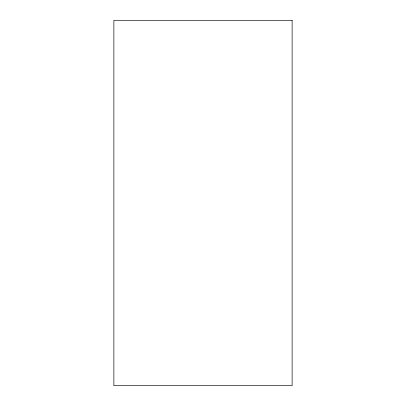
<?xml version="1.0" encoding="UTF-8"?>
<svg xmlns="http://www.w3.org/2000/svg" width="406" height="406" viewBox="0 0 406 406"><rect width="100%" height="100%" fill="white"/><g stroke="black" fill="none" stroke-linecap="round" stroke-linejoin="round"><path stroke-width="0.61" d="M292.122 20.3L113.878 20.3L113.878 385.7L292.122 385.7L292.122 20.3"/></g></svg>
